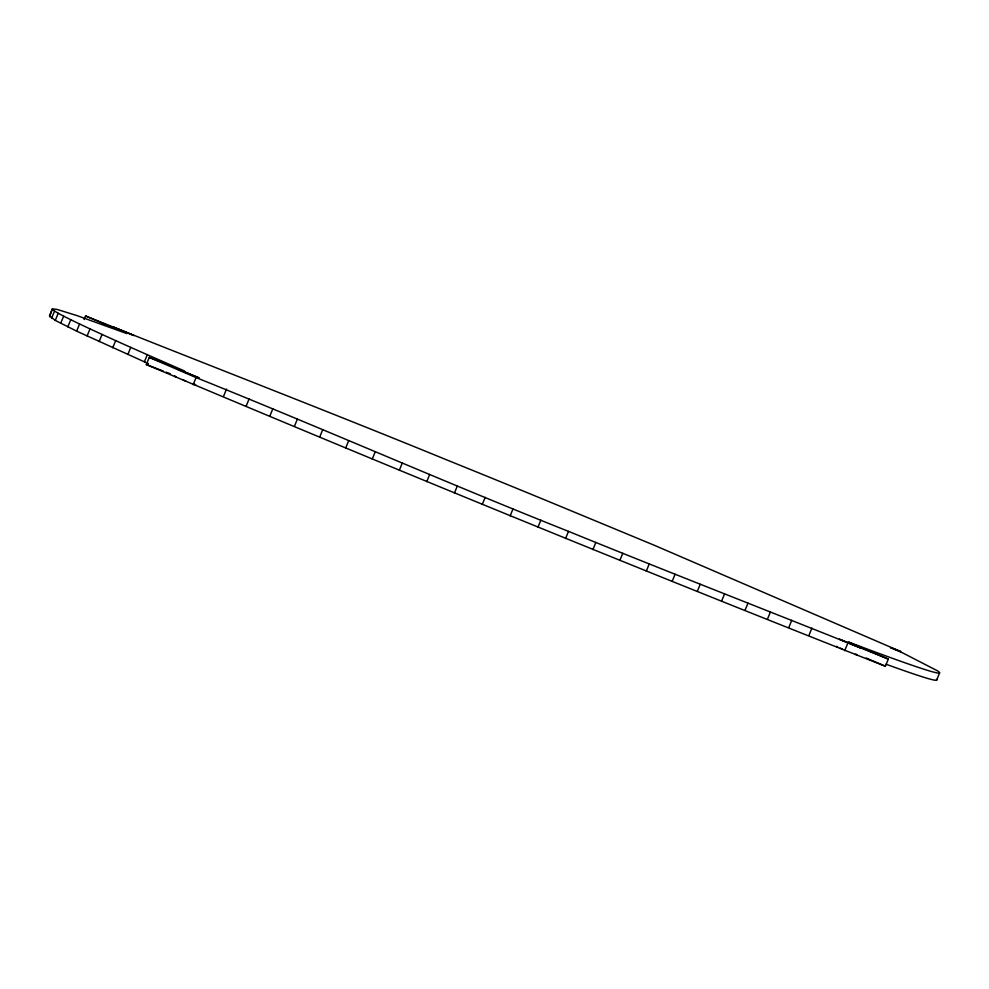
<?xml version="1.0" encoding="UTF-8"?>
<svg xmlns="http://www.w3.org/2000/svg" width="989" height="989" viewBox="0 0 989 989"><rect width="100%" height="100%" fill="white"/><g stroke="black" fill="none" stroke-linecap="round" stroke-linejoin="round"><path stroke-width="1.48" d="M84.09 319.546L85.561 315.973L126.802 333.577L77.426 315.751L57.238 309.458L52.38 308.828L49.45 315.986L55.285 320.411L76.635 331.142L148.511 363.68M49.648 316.74L52.38 308.828M51.601 318.223L54.531 311.065L52.578 309.594M55.285 320.411L58.227 313.253L54.531 311.065M60.7 323.304L63.642 316.146L58.227 313.253M67.833 326.877L70.763 319.731L63.642 316.146M76.635 331.142L79.565 323.984L70.763 319.731M87.081 336.05L90.011 328.892L79.565 323.984M99.123 341.601L102.065 334.443L90.011 328.892M112.721 347.769L115.664 340.624L102.065 334.443M127.828 354.544L130.771 347.386L115.664 340.624M144.369 361.875L147.312 354.717L130.771 347.386M85.561 315.973C205.786 364.199 326.778 410.732 446.682 459.873A311.671 6.527 22.3 0 1 579.418 514.231L654.471 545.347L900.806 651.566L890.471 647.622L902.364 652.74L937.399 670.777A479.566 10.038 22.3 0 1 848.5 642.022L888.32 659.094L885.39 666.252C637.818 568.799 391.483 467.921 146.335 364.558L149.265 357.412L184.461 370.962L147.312 354.717M193.139 384.746L196.082 377.588C320.696 427.582 443.678 481.754 568.502 531.365C674.795 574.733 781.916 616.098 888.32 659.094M223.576 396.243L226.518 389.097M246.249 405.935L249.179 398.777M269.886 415.986L272.828 408.828M294.413 426.37L297.343 419.212M319.719 437.027L322.649 429.869M345.705 447.918L348.635 440.773M372.272 459.02L375.214 451.862M399.321 470.269L402.263 463.124M426.741 481.631L429.671 474.485M454.421 493.066L457.351 485.908M482.249 504.514L485.191 497.356M510.126 515.937L513.056 508.779M537.929 527.285L540.872 520.127M565.56 538.523L568.502 531.365M592.906 549.6L595.835 542.442M619.856 560.466L622.786 553.308M646.299 571.098L649.241 563.94M672.149 581.433L675.079 574.275M697.282 591.434L700.224 584.289M721.611 601.077L724.554 593.932M745.038 610.312L747.981 603.166M767.476 619.102L770.406 611.956M788.826 627.422L791.756 620.264M809.014 635.222L811.944 628.064M844.705 650.713L847.635 643.567M936.62 680.172L939.55 673.014M174.694 376.203L175.585 376.5M194.882 384.634L195.773 384.944M837.572 646.719L836.509 646.423L837.065 646.719M855.324 654.285L856.87 654.866M146.335 364.558L163.222 371.06M166.041 372.148L170.256 373.78M183.188 379.986L185.981 381.136M840.18 648.104L842.517 649.105M866.166 658.006L885.39 666.252M149.265 357.412L196.082 377.588M856.115 654.298L857.364 654.866M194.128 384.066L195.377 384.647M176.326 377.069L174.521 376.191M936.422 679.406A479.566 10.038 22.3 0 1 885.996 664.2M112.61 326.753L133.861 335.494L112.61 326.753M177.624 369.045L198.876 377.786L177.624 369.045M839.612 639.265L860.863 648.018L839.612 639.265"/></g></svg>
